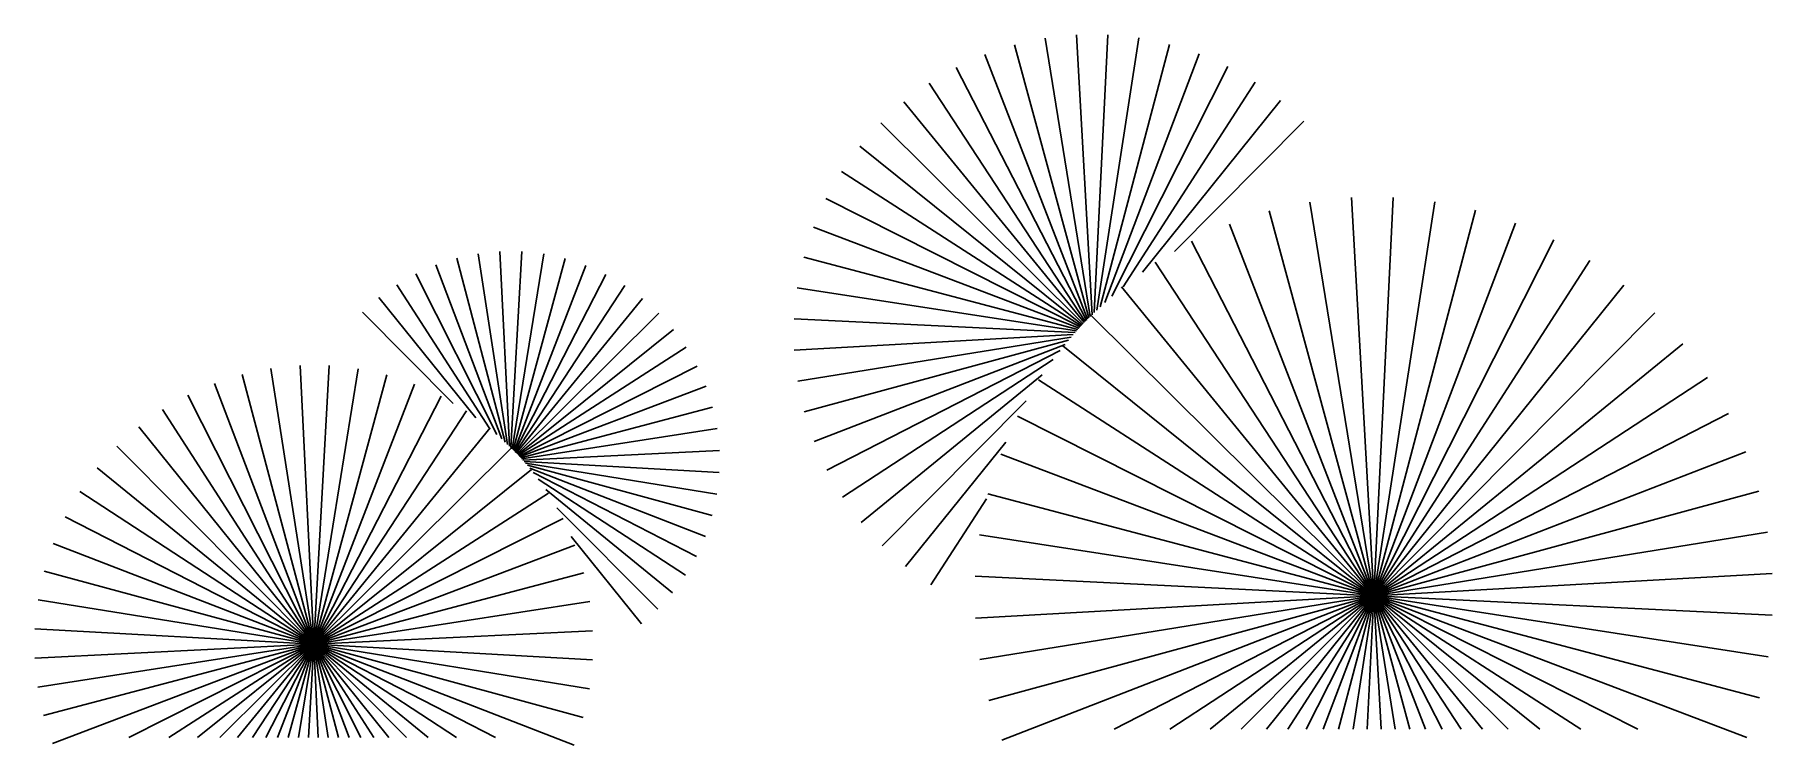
# Model space of a CAD drawing. Header units: millimetres. Extents: x 456.58 to 458.59, y 2604.88 to 2605.7.
import ezdxf

# ---------------------------------------------------------------- set-up
doc = ezdxf.new("R2010")
doc.units = ezdxf.units.MM
doc.header["$LTSCALE"] = 10
doc.layers.add('Vegetais', color=94, linetype='Continuous')

msp = doc.modelspace()

# ---------------------------------------------------------------- linework, layer by layer
at = {"layer": 'Vegetais'}
for p, q in [((457.8041, 2605.3751), (457.786, 2605.6995)), ((457.8065, 2605.3775), (457.8223, 2605.6996)), ((457.7989, 2605.3699), (457.6799, 2605.6766)), ((457.8004, 2605.3714), (457.7144, 2605.6879)), ((457.8021, 2605.3731), (457.7499, 2605.6956)), ((457.8095, 2605.3804), (457.8584, 2605.696)), ((457.8135, 2605.3842), (457.8939, 2605.6885)), ((457.819, 2605.3893), (457.9284, 2605.6774)), ((457.7975, 2605.3685), (457.6468, 2605.6617)), ((457.8272, 2605.3966), (457.9616, 2605.6628)), ((457.7962, 2605.3671), (457.6155, 2605.6435)), ((457.8402, 2605.4075), (457.9931, 2605.6448)), ((457.795, 2605.3659), (457.5862, 2605.622)), ((457.8624, 2605.4244), (458.0226, 2605.6235)), ((457.7939, 2605.3646), (457.5593, 2605.5976)), ((457.8996, 2605.4483), (458.0496, 2605.5993)), ((457.7927, 2605.3634), (457.5351, 2605.5706)), ((457.7916, 2605.3622), (457.5139, 2605.5412)), ((457.7904, 2605.3609), (457.4958, 2605.5097)), ((458.1305, 2605.0492), (458.0093, 2605.4953)), ((458.1305, 2605.0492), (458.0566, 2605.5055)), ((458.1305, 2605.0492), (458.1047, 2605.5108)), ((458.1305, 2605.0492), (458.1531, 2605.5109)), ((458.1305, 2605.0492), (458.2013, 2605.506)), ((458.1305, 2605.0492), (458.2486, 2605.4961)), ((457.7891, 2605.3595), (457.4812, 2605.4765)), ((458.1305, 2605.0492), (457.9634, 2605.4802)), ((458.1305, 2605.0492), (458.2947, 2605.4813)), ((458.1305, 2605.0492), (457.9192, 2605.4604)), ((458.1305, 2605.0492), (458.339, 2605.4618)), ((457.1242, 2605.2275), (457.0679, 2605.4405)), ((457.1269, 2605.2248), (457.0927, 2605.4457)), ((457.129, 2605.2228), (457.118, 2605.4483)), ((457.1307, 2605.2211), (457.1434, 2605.4482)), ((457.1321, 2605.2197), (457.1687, 2605.4455)), ((457.1333, 2605.2185), (457.1935, 2605.4401)), ((457.7877, 2605.358), (457.4701, 2605.4419)), ((458.1305, 2605.0492), (457.8774, 2605.436)), ((458.1305, 2605.0492), (458.381, 2605.4378)), ((457.1146, 2605.2362), (457.0204, 2605.4225)), ((457.1203, 2605.231), (457.0437, 2605.4328)), ((457.1344, 2605.2174), (457.2176, 2605.4322)), ((457.1353, 2605.2165), (457.2408, 2605.4217)), ((457.0899, 2605.2556), (456.9778, 2605.395)), ((457.1054, 2605.2438), (456.9984, 2605.4099)), ((457.1362, 2605.2155), (457.2628, 2605.409)), ((457.7862, 2605.3563), (457.4626, 2605.4064)), ((458.1305, 2605.0492), (457.8383, 2605.4075)), ((458.1305, 2605.0492), (458.4202, 2605.4095)), ((457.0638, 2605.2723), (456.9588, 2605.3781)), ((457.137, 2605.2147), (457.2833, 2605.394)), ((457.1379, 2605.2138), (457.3021, 2605.3769)), ((458.1305, 2605.0492), (457.8025, 2605.375)), ((458.1305, 2605.0492), (458.4563, 2605.3772)), ((457.1387, 2605.2129), (457.319, 2605.358)), ((457.7844, 2605.3543), (457.459, 2605.3703)), ((457.1395, 2605.2121), (457.3339, 2605.3374)), ((457.7824, 2605.352), (457.4591, 2605.334)), ((457.78, 2605.3492), (457.463, 2605.2979)), ((457.7769, 2605.3456), (457.4707, 2605.2624)), ((457.7728, 2605.3407), (457.482, 2605.2279)), ((458.1305, 2605.0492), (457.7702, 2605.3389)), ((458.1305, 2605.0492), (458.4888, 2605.3413)), ((456.9022, 2604.993), (456.8864, 2605.3162)), ((456.9022, 2604.993), (456.9203, 2605.3161)), ((457.1403, 2605.2111), (457.3465, 2605.3153)), ((457.7672, 2605.3337), (457.4969, 2605.1948)), ((457.7589, 2605.323), (457.5151, 2605.1635)), ((456.9022, 2604.993), (456.7873, 2605.2955)), ((456.9022, 2604.993), (456.8195, 2605.3058)), ((456.9022, 2604.993), (456.8527, 2605.3128)), ((456.9022, 2604.993), (456.9539, 2605.3124)), ((456.9022, 2604.993), (456.987, 2605.3053)), ((456.9022, 2604.993), (457.0192, 2605.2947)), ((457.7464, 2605.3053), (457.5366, 2605.1342)), ((458.1305, 2605.0492), (457.7419, 2605.2996)), ((458.1305, 2605.0492), (458.5174, 2605.3023)), ((456.9022, 2604.993), (456.7563, 2605.2818)), ((456.9022, 2604.993), (457.0501, 2605.2808)), ((457.1412, 2605.2102), (457.3568, 2605.2921)), ((457.7278, 2605.2753), (457.561, 2605.1073)), ((456.9022, 2604.993), (456.7269, 2605.265)), ((456.9022, 2604.993), (457.0794, 2605.2638)), ((457.1422, 2605.2091), (457.3645, 2605.2679)), ((458.1305, 2605.0492), (457.7179, 2605.2576)), ((458.1305, 2605.0492), (458.5417, 2605.2605)), ((456.9022, 2604.993), (456.6994, 2605.2452)), ((456.9022, 2604.993), (457.1067, 2605.2438)), ((457.1432, 2605.2079), (457.3697, 2605.243)), ((456.9022, 2604.993), (456.6742, 2605.2226)), ((456.9022, 2604.993), (457.1318, 2605.221)), ((457.1445, 2605.2066), (457.3723, 2605.2177)), ((457.7041, 2605.2275), (457.588, 2605.0831)), ((458.1305, 2605.0492), (457.6983, 2605.2134)), ((458.1305, 2605.0492), (458.5615, 2605.2163)), ((456.9022, 2604.993), (456.6514, 2605.1975)), ((456.9022, 2604.993), (457.1544, 2605.1958)), ((457.1459, 2605.205), (457.3722, 2605.1923)), ((457.1476, 2605.203), (457.3695, 2605.1671)), ((457.1498, 2605.2005), (457.3641, 2605.1422)), ((457.1526, 2605.197), (457.3562, 2605.1181)), ((457.1565, 2605.1922), (457.3457, 2605.0949)), ((457.1623, 2605.1846), (457.333, 2605.073)), ((456.9022, 2604.993), (456.6314, 2605.1702)), ((456.9022, 2604.993), (457.1742, 2605.1683)), ((457.1711, 2605.1723), (457.318, 2605.0525)), ((457.6817, 2605.1616), (457.6174, 2605.0619)), ((458.1305, 2605.0492), (457.6835, 2605.1673)), ((458.1305, 2605.0492), (458.5767, 2605.1704)), ((456.9022, 2604.993), (456.6144, 2605.1409)), ((456.9022, 2604.993), (457.1911, 2605.1389)), ((457.1841, 2605.1512), (457.3009, 2605.0337)), ((457.2007, 2605.1178), (457.282, 2605.0167)), ((458.1305, 2605.0492), (457.6737, 2605.1199)), ((458.1305, 2605.0492), (458.5869, 2605.1231)), ((456.9022, 2604.993), (456.6005, 2605.11)), ((456.9022, 2604.993), (457.2047, 2605.1079)), ((456.9022, 2604.993), (456.5899, 2605.0778)), ((456.9022, 2604.993), (457.2151, 2605.0757)), ((458.1305, 2605.0492), (458.5921, 2605.075)), ((458.1305, 2605.0492), (457.6688, 2605.0718)), ((456.9022, 2604.993), (456.5828, 2605.0447)), ((456.9022, 2604.993), (457.222, 2605.0425)), ((458.1305, 2605.0492), (457.6689, 2605.0234)), ((458.1305, 2605.0492), (457.6741, 2604.9753)), ((458.1305, 2605.0492), (457.6844, 2604.928)), ((458.1305, 2605.0492), (457.6995, 2604.882)), ((458.1305, 2605.0492), (457.8297, 2604.8946)), ((458.1305, 2605.0492), (457.8943, 2604.8946)), ((458.1305, 2605.0492), (457.9409, 2604.8946)), ((458.1305, 2605.0492), (457.977, 2604.8946)), ((458.1305, 2605.0492), (458.0062, 2604.8946)), ((458.1305, 2605.0492), (458.0309, 2604.8946)), ((458.1305, 2605.0492), (458.0524, 2604.8946)), ((458.1305, 2605.0492), (458.0718, 2604.8946)), ((458.1305, 2605.0492), (458.0897, 2604.8946)), ((458.1305, 2605.0492), (458.1066, 2604.8946)), ((458.1305, 2605.0492), (458.1229, 2604.8946)), ((458.1305, 2605.0492), (458.1391, 2604.8946)), ((458.1305, 2605.0492), (458.1555, 2604.8946)), ((458.1305, 2605.0492), (458.1725, 2604.8946)), ((458.1305, 2605.0492), (458.1905, 2604.8946)), ((458.1305, 2605.0492), (458.2099, 2604.8946)), ((458.1305, 2605.0492), (458.2317, 2604.8946)), ((458.1305, 2605.0492), (458.2566, 2604.8946)), ((458.1305, 2605.0492), (458.2862, 2604.8946)), ((458.1305, 2605.0492), (458.3228, 2604.8946)), ((458.1305, 2605.0492), (458.3704, 2604.8946)), ((458.1305, 2605.0492), (458.4365, 2604.8946)), ((458.1305, 2605.0492), (458.5923, 2605.0266)), ((458.1305, 2605.0492), (458.5874, 2604.9784)), ((458.1305, 2605.0492), (458.5775, 2604.9311)), ((458.1305, 2605.0492), (458.5627, 2604.885)), ((456.9022, 2604.993), (456.579, 2604.9771)), ((456.9022, 2604.993), (456.5791, 2605.011)), ((456.9022, 2604.993), (456.5824, 2604.9434)), ((456.9022, 2604.993), (456.5893, 2604.9103)), ((456.9022, 2604.993), (456.5997, 2604.878)), ((456.9022, 2604.993), (456.688, 2604.8848)), ((456.9022, 2604.993), (456.7343, 2604.8848)), ((456.9022, 2604.993), (456.7676, 2604.8848)), ((456.9022, 2604.993), (456.7933, 2604.8848)), ((456.9022, 2604.993), (456.814, 2604.8848)), ((456.9022, 2604.993), (456.8314, 2604.8848)), ((456.9022, 2604.993), (456.8466, 2604.8848)), ((456.9022, 2604.993), (456.8602, 2604.8848)), ((456.9022, 2604.993), (456.8728, 2604.8848)), ((456.9022, 2604.993), (456.8847, 2604.8848)), ((456.9022, 2604.993), (456.8962, 2604.8848)), ((456.9022, 2604.993), (457.2254, 2605.0088)), ((456.9022, 2604.993), (457.2253, 2604.9749)), ((456.9022, 2604.993), (457.2217, 2604.9412)), ((456.9022, 2604.993), (457.2145, 2604.9081)), ((456.9022, 2604.993), (457.2039, 2604.876)), ((456.9022, 2604.993), (456.9075, 2604.8848)), ((456.9022, 2604.993), (456.919, 2604.8848)), ((456.9022, 2604.993), (456.9308, 2604.8848)), ((456.9022, 2604.993), (456.9433, 2604.8848)), ((456.9022, 2604.993), (456.9569, 2604.8848)), ((456.9022, 2604.993), (456.972, 2604.8848)), ((456.9022, 2604.993), (456.9892, 2604.8848)), ((456.9022, 2604.993), (457.0097, 2604.8848)), ((456.9022, 2604.993), (457.0349, 2604.8848)), ((456.9022, 2604.993), (457.0676, 2604.8848)), ((456.9022, 2604.993), (457.1128, 2604.8848))]:
    msp.add_line(p, q, dxfattribs=at)

doc.saveas('drawing.dxf')
